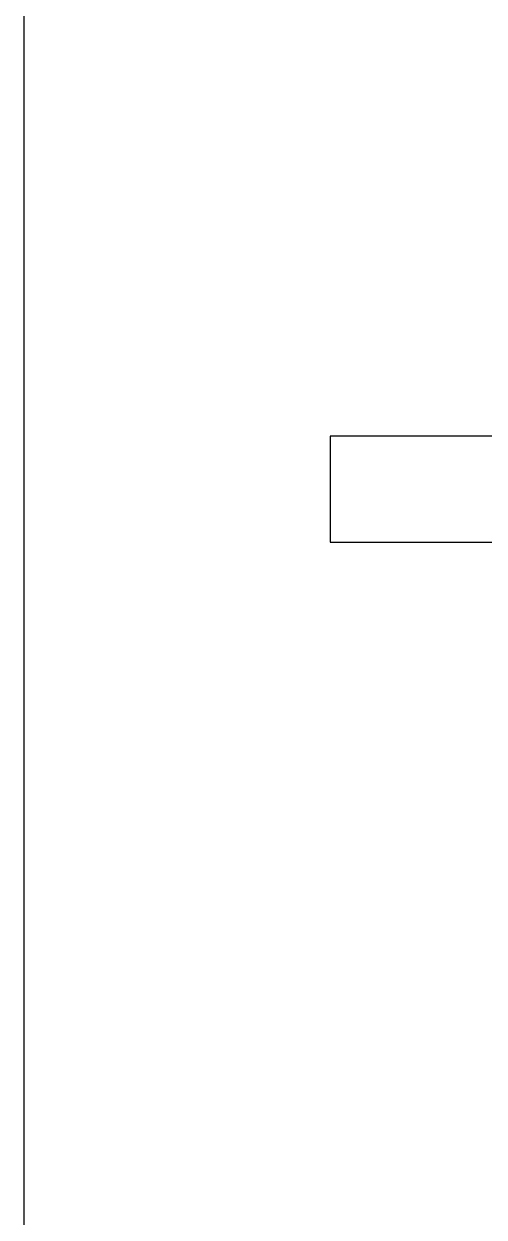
# Model space of a CAD drawing. Header units: millimetres. Extents: x 5064 to 11004, y 3085 to 7285.
# Drawn here: x 5064 to 5411, y 4872 to 5771 of the extents above; entities that cross this region are included whole.
import ezdxf

# ---------------------------------------------------------------- set-up
doc = ezdxf.new("R2010")
doc.units = ezdxf.units.MM
doc.header["$LTSCALE"] = 0.3
doc.layers.add('Nekreslit', color=6, linetype='Continuous', plot=False)

msp = doc.modelspace()

# ---------------------------------------------------------------- linework, layer by layer
at = {"color": 7, "linetype": 'Continuous'}
for p, q in [((5445.45, 5460.45), (5295.45, 5460.45)), ((5295.45, 5460.45), (5295.45, 5380.45)), ((5295.45, 5380.45), (5445.45, 5380.45))]:
    msp.add_line(p, q, dxfattribs=at)
msp.add_line((5295.45, 5380.45), (5437.39, 5380.45))
at = {"layer": 'Nekreslit'}
msp.add_lwpolyline([(5064.41, 3085.28), (11004.41, 3085.28), (11004.41, 7285.28), (5064.41, 7285.28)], close=True, dxfattribs=at)

doc.saveas('drawing.dxf')
